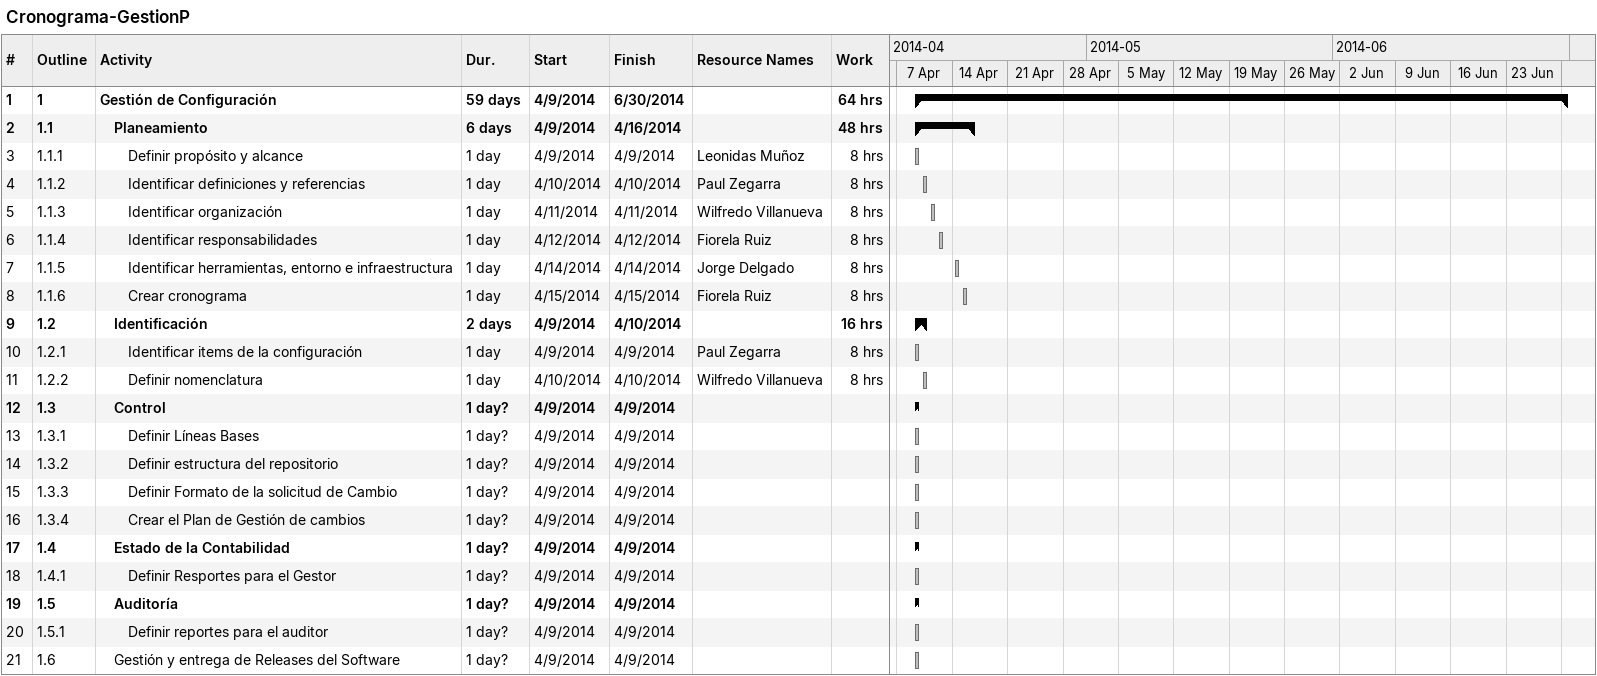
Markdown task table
Cronograma-GestionP

| ID | WBS | Task | Duration | Start | Finish | Resources | Work (h) |
|---|---|---|---|---|---|---|---|
| 1 | 1 | **Gestión de Configuración** | 59d | 2014-04-09 | 2014-06-30 |  | 64 |
| 2 | 1.1 | **Planeamiento** | 6d | 2014-04-09 | 2014-04-16 |  | 48 |
| 3 | 1.1.1 | Definir propósito y alcance | 1d | 2014-04-09 | 2014-04-09 | Leonidas Muñoz | 8 |
| 4 | 1.1.2 | Identificar definiciones y referencias | 1d | 2014-04-10 | 2014-04-10 | Paul Zegarra | 8 |
| 5 | 1.1.3 | Identificar organización | 1d | 2014-04-11 | 2014-04-11 | Wilfredo Villanueva | 8 |
| 6 | 1.1.4 | Identificar responsabilidades | 1d | 2014-04-12 | 2014-04-12 | Fiorela Ruiz | 8 |
| 7 | 1.1.5 | Identificar herramientas, entorno e infraestructura | 1d | 2014-04-14 | 2014-04-14 | Jorge Delgado | 8 |
| 8 | 1.1.6 | Crear cronograma | 1d | 2014-04-15 | 2014-04-15 | Fiorela Ruiz | 8 |
| 9 | 1.2 | **Identificación** | 2d | 2014-04-09 | 2014-04-10 |  | 16 |
| 10 | 1.2.1 | Identificar items de la configuración | 1d | 2014-04-09 | 2014-04-09 | Paul Zegarra | 8 |
| 11 | 1.2.2 | Definir nomenclatura | 1d | 2014-04-10 | 2014-04-10 | Wilfredo Villanueva | 8 |
| 12 | 1.3 | **Control** | 1d? | 2014-04-09 | 2014-04-09 |  |  |
| 13 | 1.3.1 | Definir Líneas Bases | 1d? | 2014-04-09 | 2014-04-09 |  |  |
| 14 | 1.3.2 | Definir estructura del repositorio | 1d? | 2014-04-09 | 2014-04-09 |  |  |
| 15 | 1.3.3 | Definir Formato de la solicitud de Cambio | 1d? | 2014-04-09 | 2014-04-09 |  |  |
| 16 | 1.3.4 | Crear el Plan de Gestión de cambios | 1d? | 2014-04-09 | 2014-04-09 |  |  |
| 17 | 1.4 | **Estado de la Contabilidad** | 1d? | 2014-04-09 | 2014-04-09 |  |  |
| 18 | 1.4.1 | Definir Resportes para el Gestor | 1d? | 2014-04-09 | 2014-04-09 |  |  |
| 19 | 1.5 | **Auditoría** | 1d? | 2014-04-09 | 2014-04-09 |  |  |
| 20 | 1.5.1 | Definir reportes para el auditor | 1d? | 2014-04-09 | 2014-04-09 |  |  |
| 21 | 1.6 | Gestión y entrega de Releases del Software | 1d? | 2014-04-09 | 2014-04-09 |  |  |
